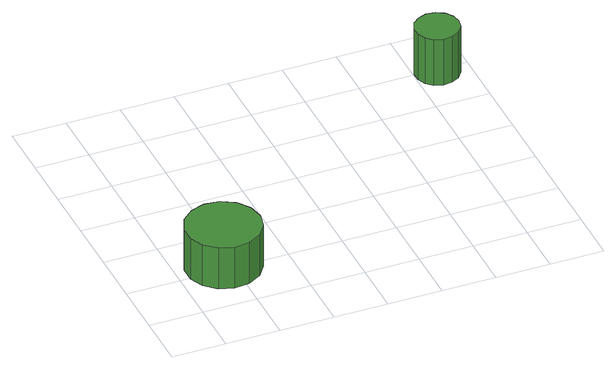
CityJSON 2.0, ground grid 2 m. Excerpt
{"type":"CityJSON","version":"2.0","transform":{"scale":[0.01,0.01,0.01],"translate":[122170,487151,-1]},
"CityObjects":{
"tree1":{"type":"SolitaryVegetationObject","attributes":{"function":"something"},"geometry":[{"type":"MultiSurface","lod":"1","boundaries":[[[0,1,2,3,4,5,6,7,8,9,10,11,12,13,14]],[[15,16,17,18,19,20,21,22,23,24,25,26,27,28,29]],[[0,29,28,1]],[[1,28,27,2]],[[2,27,26,3]],[[3,26,25,4]],[[4,25,24,5]],[[5,24,23,6]],[[6,23,22,7]],[[7,22,21,8]],[[8,21,20,9]],[[9,20,19,10]],[[10,19,18,11]],[[11,18,17,12]],[[12,17,16,13]],[[13,16,15,14]],[[14,15,29,0]]]}]},
"tree2":{"type":"SolitaryVegetationObject","attributes":{"function":"something"},"geometry":[{"type":"MultiSurface","lod":"1","boundaries":[[[30,31,32,33,34,35,36,37,38,39,40,41,42,43,44]],[[45,46,47,48,49,50,51,52,53,54,55,56,57,58,59]],[[30,59,58,31]],[[31,58,57,32]],[[32,57,56,33]],[[33,56,55,34]],[[34,55,54,35]],[[35,54,53,36]],[[36,53,52,37]],[[37,52,51,38]],[[38,51,50,39]],[[39,50,49,40]],[[40,49,48,41]],[[41,48,47,42]],[[42,47,46,43]],[[43,46,45,44]],[[44,45,59,30]]]}]}
},
"vertices":[
[298,204,251],[286,260,251],[253,306,251],[203,335,251],[146,341,251],[92,323,251],[49,285,251],[26,232,251],[26,175,251],[49,123,251],[92,85,251],[146,67,251],[203,73,251],[253,102,251],[286,148,251],[286,148,80],[253,102,80],[203,73,80],[146,67,80],[92,85,80],[49,123,80],[26,175,80],[26,232,80],[49,285,80],[92,323,80],[146,341,80],[203,335,80],[253,306,80],[286,260,80],[298,204,80],
[1364,986,255],[1357,1019,255],[1337,1046,255],[1308,1063,255],[1274,1067,255],[1242,1056,255],[1217,1034,255],[1204,1003,255],[1204,970,255],[1217,939,255],[1242,916,255],[1274,906,255],[1308,910,255],[1337,926,255],[1357,954,255],[1357,954,63],[1337,926,63],[1308,910,63],[1274,906,63],[1242,916,63],[1217,939,63],[1204,970,63],[1204,1003,63],[1217,1034,63],[1242,1056,63],[1274,1067,63],[1308,1063,63],[1337,1046,63],[1357,1019,63],[1364,986,63]
]}
